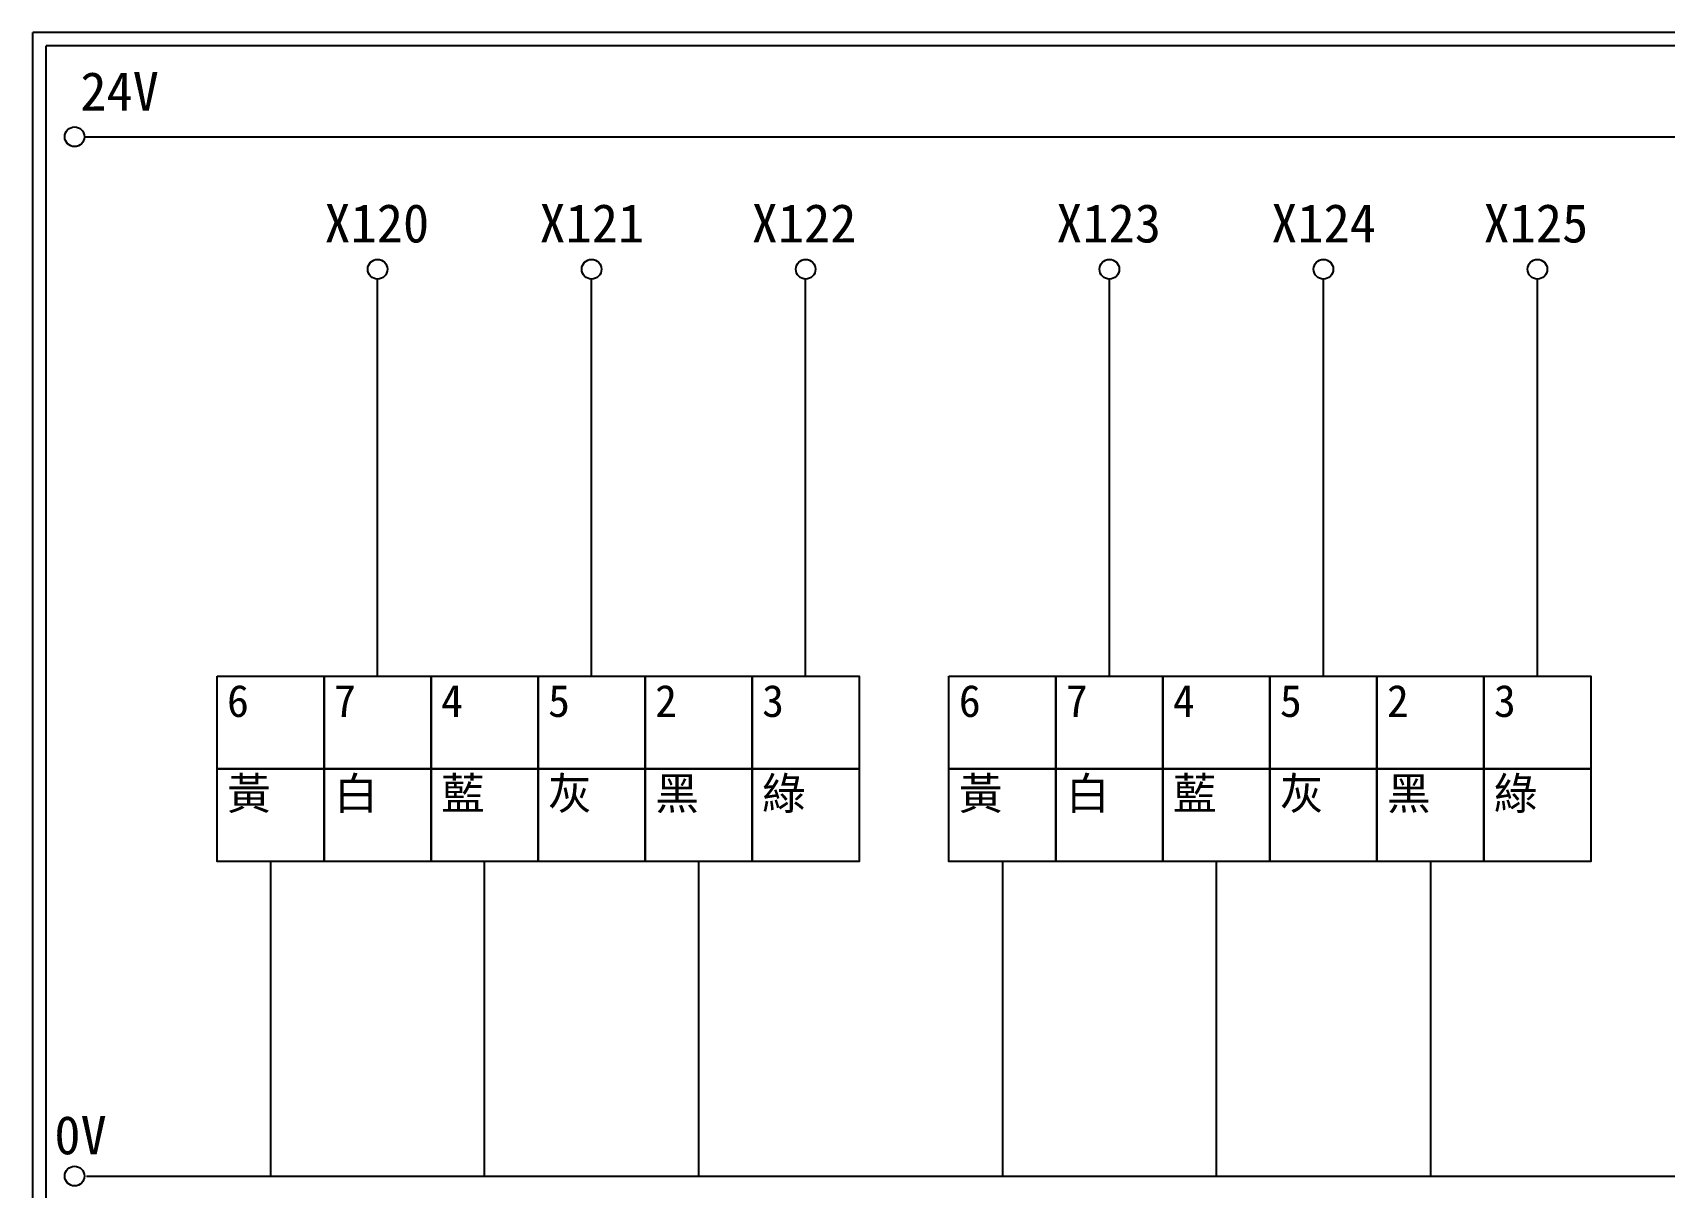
# Model space of a CAD drawing. Extents: x 627 to 914, y 3 to 207.
# Drawn here: x 627.2 to 779.8, y 98.9 to 207 of the extents above; entities that cross this region are included whole.
import ezdxf

# ---------------------------------------------------------------- set-up
doc = ezdxf.new("R2010")
doc.units = 0
doc.layers.get('0').update_dxf_attribs({"linetype": 'CONTINUOUS'})
doc.layers.add('圖框層', color=7, linetype='CONTINUOUS')
doc.layers.add('標尺寸層', color=3, linetype='CONTINUOUS')
doc.styles.add('STSL', font='KAIU.TTF')

msp = doc.modelspace()

# ---------------------------------------------------------------- linework, layer by layer
for p, q in [((659.46, 146.73), (659.46, 183.91)), ((679.48, 146.73), (679.48, 183.91)), ((699.5, 146.73), (699.5, 183.91)), ((727.91, 146.73), (727.91, 183.91)), ((747.93, 146.73), (747.93, 183.91)), ((767.95, 146.73), (767.95, 183.91))]:
    msp.add_line(p, q)
for points in [[(644.45, 146.73), (654.46, 146.73), (654.46, 138.07), (644.45, 138.07)], [(654.46, 146.73), (664.47, 146.73), (664.47, 138.07), (654.46, 138.07)], [(664.47, 146.73), (674.48, 146.73), (674.48, 138.07), (664.47, 138.07)], [(674.48, 146.73), (684.49, 146.73), (684.49, 138.07), (674.48, 138.07)], [(684.49, 146.73), (694.5, 146.73), (694.5, 138.07), (684.49, 138.07)], [(694.5, 146.73), (704.51, 146.73), (704.51, 138.07), (694.5, 138.07)], [(712.89, 146.73), (722.9, 146.73), (722.9, 138.07), (712.89, 138.07)], [(722.9, 146.73), (732.91, 146.73), (732.91, 138.07), (722.9, 138.07)], [(732.91, 146.73), (742.92, 146.73), (742.92, 138.07), (732.91, 138.07)], [(742.92, 146.73), (752.93, 146.73), (752.93, 138.07), (742.92, 138.07)], [(752.93, 146.73), (762.94, 146.73), (762.94, 138.07), (752.93, 138.07)], [(762.94, 146.73), (772.95, 146.73), (772.95, 138.07), (762.94, 138.07)], [(644.45, 138.07), (654.46, 138.07), (654.46, 129.4), (644.45, 129.4)], [(654.46, 138.07), (664.47, 138.07), (664.47, 129.4), (654.46, 129.4)], [(664.47, 138.07), (674.48, 138.07), (674.48, 129.4), (664.47, 129.4)], [(674.48, 138.07), (684.49, 138.07), (684.49, 129.4), (674.48, 129.4)], [(684.49, 138.07), (694.5, 138.07), (694.5, 129.4), (684.49, 129.4)], [(694.5, 138.07), (704.51, 138.07), (704.51, 129.4), (694.5, 129.4)], [(712.89, 138.07), (722.9, 138.07), (722.9, 129.4), (712.89, 129.4)], [(722.9, 138.07), (732.91, 138.07), (732.91, 129.4), (722.9, 129.4)], [(732.91, 138.07), (742.92, 138.07), (742.92, 129.4), (732.91, 129.4)], [(742.92, 138.07), (752.93, 138.07), (752.93, 129.4), (742.92, 129.4)], [(752.93, 138.07), (762.94, 138.07), (762.94, 129.4), (752.93, 129.4)], [(762.94, 138.07), (772.95, 138.07), (772.95, 129.4), (762.94, 129.4)]]:
    msp.add_lwpolyline(points, close=True)
at = {"layer": '圖框層', "color": 7}
for p, q in [((914.2, 206.97), (627.2, 206.97)), ((627.2, 3), (627.2, 206.97)), ((912.95, 205.72), (628.45, 205.72)), ((628.45, 4.25), (628.45, 205.72))]:
    msp.add_line(p, q, dxfattribs=at)
at = {"layer": '標尺寸層', "color": 7}
for p, q in [((632.04, 197.22), (909.63, 197.22)), ((632.25, 99.96), (910.12, 99.96))]:
    msp.add_line(p, q, dxfattribs=at)
at = {"layer": '標尺寸層'}
for p, q in [((649.45, 129.4), (649.45, 99.96)), ((669.47, 99.96), (669.47, 129.4)), ((689.49, 129.4), (689.49, 99.96)), ((717.9, 129.4), (717.9, 99.96)), ((737.92, 99.96), (737.92, 129.4)), ((757.94, 129.4), (757.94, 99.96))]:
    msp.add_line(p, q, dxfattribs=at)
at = {"layer": '標尺寸層', "color": 7}
for centre in [(631.12, 197.22), (659.46, 184.83), (679.48, 184.83), (699.5, 184.83), (727.91, 184.83), (747.93, 184.83), (767.95, 184.83), (631.12, 99.96)]:
    msp.add_circle(centre, 0.92, dxfattribs=at)

# ---------------------------------------------------------------- texts
at = {"char_height": 3, "width": 8.2913, "attachment_point": 1}
for s, insert in [('6', (645.38, 145.93)), ('7', (655.39, 145.93)), ('4', (665.4, 145.93)), ('5', (675.41, 145.93)), ('2', (685.42, 145.93)), ('3', (695.43, 145.93)), ('6', (713.83, 145.93)), ('7', (723.84, 145.93)), ('4', (733.85, 145.93)), ('5', (743.86, 145.93)), ('2', (753.87, 145.93)), ('3', (763.88, 145.93)), ('{\\fPMingLiU|b0|i0|c136|p18;黃}', (645.38, 137.27)), ('{\\fPMingLiU|b0|i0|c136|p18;白}', (655.39, 137.27)), ('{\\fPMingLiU|b0|i0|c136|p18;藍}', (665.4, 137.27)), ('{\\fPMingLiU|b0|i0|c136|p18;灰}', (675.41, 137.27)), ('{\\fPMingLiU|b0|i0|c136|p18;黑}', (685.42, 137.27)), ('{\\fPMingLiU|b0|i0|c136|p18;綠}', (695.43, 137.27)), ('{\\fPMingLiU|b0|i0|c136|p18;黃}', (713.83, 137.27)), ('{\\fPMingLiU|b0|i0|c136|p18;白}', (723.84, 137.27)), ('{\\fPMingLiU|b0|i0|c136|p18;藍}', (733.85, 137.27)), ('{\\fPMingLiU|b0|i0|c136|p18;灰}', (743.86, 137.27)), ('{\\fPMingLiU|b0|i0|c136|p18;黑}', (753.87, 137.27)), ('{\\fPMingLiU|b0|i0|c136|p18;綠}', (763.88, 137.27))]:
    msp.add_mtext(s, dxfattribs=dict(at, insert=insert))
at = {"layer": '圖框層', "color": 4, "style": 'STSL'}
for s, p in [('24V', (631.66, 199.68)), ('X120', (654.49, 187.33)), ('X121', (674.6, 187.33)), ('X122', (694.45, 187.33)), ('X123', (722.94, 187.33)), ('X124', (743.05, 187.33)), ('X125', (762.9, 187.33)), ('0V', (629.23, 102))]:
    msp.add_text(s, height=3.6, dxfattribs=at).set_placement(p)

doc.saveas('drawing.dxf')
